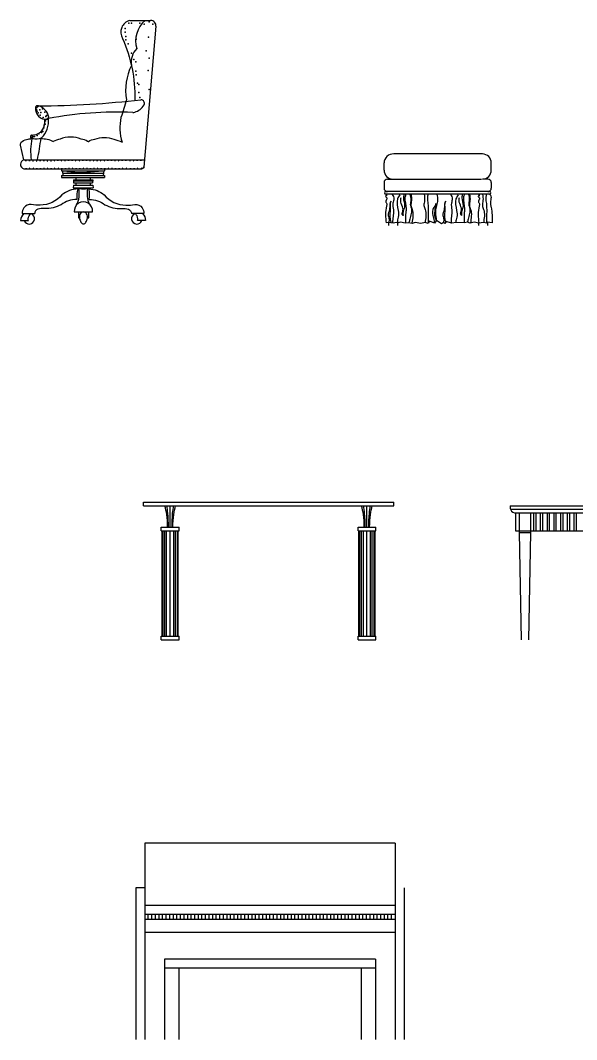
# Model space of a CAD drawing. Header units: inches. Extents: x 10 to 52.5, y 12.2 to 37.
# Drawn here: x 21.39 to 24.5, y 25.47 to 31.17 of the extents above; entities that cross this region are included whole.
import ezdxf

# ---------------------------------------------------------------- set-up
doc = ezdxf.new("R2010")
doc.units = ezdxf.units.IN
doc.header["$MEASUREMENT"] = 0
for name, color, linetype in [('02', 2, 'Continuous'), ('1', 1, 'Continuous'), ('4', 4, 'Continuous')]:
    doc.layers.add(name, color=color, linetype=linetype)

msp = doc.modelspace()

# ---------------------------------------------------------------- linework, layer by layer
at = {"layer": '02'}
for p, q in [((21.6909, 30.2722), (21.7964, 30.2746)), ((24.0179, 30.1998), (23.4369, 30.1998)), ((23.9561, 30.037), (23.9561, 30.0243)), ((22.0821, 28.4756), (23.4821, 28.4756)), ((22.0821, 28.4556), (22.0821, 28.4756)), ((23.4821, 28.4556), (23.4821, 28.4756)), ((22.0821, 28.4556), (23.4821, 28.4556)), ((22.2321, 28.3356), (22.2321, 28.4556)), ((23.3321, 28.3356), (23.3321, 28.4556)), ((24.1334, 28.4556), (25.4796, 28.4556)), ((24.1334, 28.4556), (24.1334, 28.4413)), ((24.1347, 28.4356), (25.4783, 28.4356)), ((24.1567, 28.4156), (25.4564, 28.4156)), ((24.1634, 28.4156), (24.1634, 28.3156)), ((24.1834, 28.4156), (24.1834, 28.3056)), ((24.2456, 28.4156), (24.2456, 28.3056)), ((22.1821, 28.3156), (22.1821, 28.3356)), ((22.1821, 28.3356), (22.2821, 28.3356)), ((22.1821, 28.3156), (22.2821, 28.3156)), ((22.1871, 27.7256), (22.1871, 28.3156)), ((22.1921, 27.7256), (22.1921, 28.3156)), ((22.2021, 27.7256), (22.2021, 28.3156)), ((22.2121, 27.7256), (22.2121, 28.3156)), ((22.2321, 27.7256), (22.2321, 28.3156)), ((22.2521, 27.7256), (22.2521, 28.3156)), ((22.2621, 27.7256), (22.2621, 28.3156)), ((22.2721, 27.7256), (22.2721, 28.3156)), ((22.2771, 27.7256), (22.2771, 28.3156)), ((22.2821, 28.3156), (22.2821, 28.3356)), ((23.2821, 28.3356), (23.3821, 28.3356)), ((23.2821, 28.3156), (23.2821, 28.3356)), ((23.2821, 28.3156), (23.3821, 28.3156)), ((23.2871, 27.7256), (23.2871, 28.3156)), ((23.2921, 27.7256), (23.2921, 28.3156)), ((23.3021, 27.7256), (23.3021, 28.3156)), ((23.3121, 27.7256), (23.3121, 28.3156)), ((23.3321, 27.7256), (23.3321, 28.3156)), ((23.3521, 27.7256), (23.3521, 28.3156)), ((23.3621, 27.7256), (23.3621, 28.3156)), ((23.3721, 27.7256), (23.3721, 28.3156)), ((23.3771, 27.7256), (23.3771, 28.3156)), ((23.3821, 28.3156), (23.3821, 28.3356)), ((24.1634, 28.3156), (25.4496, 28.3156)), ((24.1834, 28.3056), (24.1935, 27.7056)), ((24.1834, 28.3056), (24.2456, 28.3056)), ((24.2456, 28.3056), (24.2355, 27.7056)), ((22.1821, 27.7256), (22.2821, 27.7256)), ((22.1821, 27.7056), (22.1821, 27.7256)), ((22.2821, 27.7056), (22.2821, 27.7256)), ((23.2821, 27.7056), (23.2821, 27.7256)), ((23.2821, 27.7256), (23.3821, 27.7256)), ((23.3821, 27.7056), (23.3821, 27.7256)), ((22.1821, 27.7056), (22.2821, 27.7056)), ((23.2821, 27.7056), (23.3821, 27.7056)), ((23.4896, 26.1682), (22.0896, 26.1682)), ((22.0896, 26.1426), (23.4896, 26.1426)), ((22.1096, 26.1426), (22.1096, 26.1682)), ((22.1296, 26.1426), (22.1296, 26.1682)), ((22.1496, 26.1426), (22.1496, 26.1682)), ((22.1696, 26.1426), (22.1696, 26.1682)), ((22.1896, 26.1426), (22.1896, 26.1682)), ((22.2096, 26.1426), (22.2096, 26.1682)), ((22.2296, 26.1426), (22.2296, 26.1682)), ((22.2496, 26.1426), (22.2496, 26.1682)), ((22.2696, 26.1426), (22.2696, 26.1682)), ((22.2896, 26.1426), (22.2896, 26.1682)), ((22.3096, 26.1426), (22.3096, 26.1682)), ((22.3296, 26.1426), (22.3296, 26.1682)), ((22.3496, 26.1426), (22.3496, 26.1682)), ((22.3696, 26.1426), (22.3696, 26.1682)), ((22.3896, 26.1426), (22.3896, 26.1682)), ((22.4096, 26.1426), (22.4096, 26.1682)), ((22.4296, 26.1426), (22.4296, 26.1682)), ((22.4496, 26.1426), (22.4496, 26.1682)), ((22.4696, 26.1426), (22.4696, 26.1682)), ((22.4896, 26.1426), (22.4896, 26.1682)), ((22.5096, 26.1426), (22.5096, 26.1682)), ((22.5296, 26.1426), (22.5296, 26.1682)), ((22.5496, 26.1426), (22.5496, 26.1682)), ((22.5696, 26.1426), (22.5696, 26.1682)), ((22.5896, 26.1426), (22.5896, 26.1682)), ((22.6096, 26.1426), (22.6096, 26.1682)), ((22.6296, 26.1426), (22.6296, 26.1682)), ((22.6496, 26.1426), (22.6496, 26.1682)), ((22.6696, 26.1426), (22.6696, 26.1682)), ((22.6896, 26.1426), (22.6896, 26.1682)), ((22.7096, 26.1426), (22.7096, 26.1682)), ((22.7296, 26.1426), (22.7296, 26.1682)), ((22.7496, 26.1426), (22.7496, 26.1682)), ((22.7696, 26.1426), (22.7696, 26.1682)), ((22.7896, 26.1426), (22.7896, 26.1682)), ((22.8096, 26.1426), (22.8096, 26.1682)), ((22.8296, 26.1426), (22.8296, 26.1682)), ((22.8496, 26.1426), (22.8496, 26.1682)), ((22.8696, 26.1426), (22.8696, 26.1682)), ((22.8896, 26.1426), (22.8896, 26.1682)), ((22.9096, 26.1426), (22.9096, 26.1682)), ((22.9296, 26.1426), (22.9296, 26.1682)), ((22.9496, 26.1426), (22.9496, 26.1682)), ((22.9696, 26.1426), (22.9696, 26.1682)), ((22.9896, 26.1426), (22.9896, 26.1682)), ((23.0096, 26.1426), (23.0096, 26.1682)), ((23.0296, 26.1426), (23.0296, 26.1682)), ((23.0496, 26.1426), (23.0496, 26.1682)), ((23.0696, 26.1426), (23.0696, 26.1682)), ((23.0896, 26.1426), (23.0896, 26.1682)), ((23.1096, 26.1426), (23.1096, 26.1682)), ((23.1296, 26.1426), (23.1296, 26.1682)), ((23.1496, 26.1426), (23.1496, 26.1682)), ((23.1696, 26.1426), (23.1696, 26.1682)), ((23.1896, 26.1426), (23.1896, 26.1682)), ((23.2096, 26.1426), (23.2096, 26.1682)), ((23.2296, 26.1426), (23.2296, 26.1682)), ((23.2496, 26.1426), (23.2496, 26.1682)), ((23.2696, 26.1426), (23.2696, 26.1682)), ((23.2896, 26.1426), (23.2896, 26.1682)), ((23.3096, 26.1426), (23.3096, 26.1682)), ((23.3296, 26.1426), (23.3296, 26.1682)), ((23.3496, 26.1426), (23.3496, 26.1682)), ((23.3696, 26.1426), (23.3696, 26.1682)), ((23.3896, 26.1426), (23.3896, 26.1682)), ((23.4096, 26.1426), (23.4096, 26.1682)), ((23.4296, 26.1426), (23.4296, 26.1682)), ((23.4496, 26.1426), (23.4496, 26.1682)), ((23.4696, 26.1426), (23.4696, 26.1682))]:
    msp.add_line(p, q, dxfattribs=at)
for points in [[(22.0914, 31.1707, 0.296045), (22.0448, 31.0138, 0.232623), (22.015, 30.9191, 0.141809)], [(21.9869, 30.7277, -0.033845), (21.9567, 30.6289, 0.131322), (21.963, 30.4902, 1.025945)], [(21.7346, 30.5077, 0.178997), (21.6161, 30.5074, 0.042586), (21.5783, 30.493, -0.314063)], [(21.8096, 30.5077, -0.158346), (21.9162, 30.5074, -0.034538), (21.963, 30.4902, 0.319328)], [(21.5095, 30.5108, -0.023311), (21.5442, 30.5074, -0.106223), (21.5783, 30.493, 0.380368)], [(21.7721, 30.4921, 0.038674), (21.7695, 30.4948, 0.098877), (21.7346, 30.5077, 13.420387)], [(21.7721, 30.4921, -0.038674), (21.7747, 30.4948, -0.098877), (21.8096, 30.5077, -13.420387)]]:
    msp.add_lwpolyline(points, format="xyb", dxfattribs=at)
msp.add_lwpolyline([(24.0059, 30.0416), (24.0025, 30.0374), (23.9838, 30.0401), (23.958, 30.0365), (23.9321, 30.0423), (23.9098, 30.0365), (23.8938, 30.0419), (23.8768, 30.0383), (23.8331, 30.0414), (23.805, 30.0374), (23.7744, 30.0468), (23.7682, 30.0348), (23.761, 30.041), (23.7485, 30.0339), (23.7218, 30.0512), (23.7098, 30.0374), (23.6817, 30.0486), (23.675, 30.0352), (23.6576, 30.0414), (23.6335, 30.0348), (23.6014, 30.0414), (23.584, 30.0356), (23.5653, 30.0392), (23.5458, 30.0361), (23.519, 30.0428), (23.5057, 30.0379), (23.4981, 30.0414), (23.4785, 30.037), (23.4534, 30.0413)], dxfattribs=at)
for centre, radius, start, end in [((21.734, 30.9449), 0.6237, 262.6875, 278.9589), ((24.1636, 28.4452), 0.0304, 187.4035, 256.822)]:
    msp.add_arc(centre, radius, start, end, dxfattribs=at)
for points in [[(23.4737, 30.1966), (23.4826, 30.1738), (23.4777, 30.1481), (23.4796, 30.1115), (23.4757, 30.0442), (23.4757, 30.0382)], [(23.5153, 30.1961), (23.503, 30.1732), (23.5068, 30.1081), (23.5073, 30.0698), (23.503, 30.0426), (23.5036, 30.041)], [(23.5399, 30.1993), (23.5361, 30.179), (23.5425, 30.1332), (23.5351, 30.1055), (23.534, 30.0815), (23.534, 30.0804), (23.5329, 30.0809), (23.5308, 30.0975), (23.5335, 30.1204), (23.5212, 30.155), (23.5228, 30.1812)], [(23.5495, 30.1982), (23.5447, 30.1806), (23.5511, 30.1172), (23.5495, 30.0969), (23.5484, 30.0399)], [(23.5724, 30.1977), (23.5778, 30.1684), (23.5746, 30.1422), (23.5794, 30.1236), (23.5714, 30.0586), (23.5671, 30.0399)], [(23.5788, 30.1996), (23.5812, 30.1633), (23.5782, 30.136), (23.5849, 30.1142), (23.5836, 30.0384)], [(23.6517, 30.1996), (23.6541, 30.1633), (23.651, 30.136), (23.6577, 30.1142), (23.6565, 30.0384)], [(23.6735, 30.1978), (23.6699, 30.179), (23.6729, 30.1463), (23.6741, 30.0548), (23.6747, 30.0372)], [(23.7227, 30.1989), (23.7268, 30.1656), (23.721, 30.1351), (23.7187, 30.0609), (23.7199, 30.0523), (23.7164, 30.0598), (23.7118, 30.096), (23.717, 30.1408), (23.7176, 30.1472), (23.7164, 30.1426), (23.7049, 30.123), (23.6997, 30.0793), (23.7083, 30.0506), (23.7083, 30.0396)], [(23.8004, 30.1966), (23.8094, 30.1738), (23.8044, 30.1481), (23.8064, 30.1115), (23.8024, 30.0442), (23.8024, 30.0382)], [(23.8421, 30.1961), (23.8298, 30.1732), (23.8335, 30.1081), (23.8341, 30.0698), (23.8298, 30.0426), (23.8303, 30.041)], [(23.8666, 30.1993), (23.8629, 30.179), (23.8693, 30.1332), (23.8618, 30.1055), (23.8607, 30.0815), (23.8607, 30.0804), (23.8597, 30.0809), (23.8575, 30.0975), (23.8602, 30.1204), (23.8479, 30.155), (23.8495, 30.1812)], [(23.8762, 30.1982), (23.8714, 30.1806), (23.8778, 30.1172), (23.8762, 30.0969), (23.8751, 30.0399)], [(23.8992, 30.1977), (23.9045, 30.1684), (23.9013, 30.1422), (23.9061, 30.1236), (23.8981, 30.0586), (23.8938, 30.0399)], [(23.9055, 30.1996), (23.908, 30.1633), (23.9049, 30.136), (23.9116, 30.1142), (23.9104, 30.0384)], [(23.9559, 30.1984), (23.9596, 30.1899), (23.9541, 30.1881), (23.9608, 30.1784), (23.9584, 30.1651), (23.9553, 30.1542), (23.9596, 30.1493), (23.9596, 30.1342), (23.9572, 30.0384)], [(23.9784, 30.1996), (23.9808, 30.1633), (23.9778, 30.136), (23.9845, 30.1142), (23.9833, 30.0384)], [(24.0002, 30.1978), (23.9966, 30.179), (23.9996, 30.1463), (24.0009, 30.0548), (24.0015, 30.0372)], [(23.468, 30.0402), (23.4634, 30.0578), (23.4634, 30.1212), (23.4646, 30.1528), (23.4651, 30.1545), (23.4676, 30.1601), (23.4625, 30.152), (23.46, 30.1359), (23.4578, 30.1132), (23.4515, 30.0798), (23.4561, 30.0595), (23.4538, 30.0408)], [(23.7736, 30.0402), (23.7691, 30.0578), (23.7691, 30.1212), (23.7702, 30.1528), (23.7708, 30.1545), (23.7732, 30.1601), (23.7681, 30.152), (23.7657, 30.1359), (23.7634, 30.1132), (23.7572, 30.0798), (23.7617, 30.0595), (23.7594, 30.0408)], [(22.2171, 28.3356), (22.2126, 28.407), (22.2021, 28.4556)], [(22.2221, 28.3356), (22.2187, 28.4133), (22.2133, 28.4556)], [(22.2421, 28.3356), (22.2456, 28.4133), (22.251, 28.4556)], [(22.2471, 28.3356), (22.2517, 28.407), (22.2621, 28.4556)], [(23.3171, 28.3356), (23.3126, 28.407), (23.3021, 28.4556)], [(23.3221, 28.3356), (23.3187, 28.4133), (23.3133, 28.4556)], [(23.3421, 28.3356), (23.3456, 28.4133), (23.351, 28.4556)], [(23.3471, 28.3356), (23.3517, 28.407), (23.3621, 28.4556)]]:
    msp.add_spline(points, degree=3, dxfattribs=at)
for p in [(22.0011, 31.1565), (22.0148, 31.1565), (22.063, 31.1565), (22.0871, 31.1496), (22.1147, 31.1633), (22.1353, 31.1496), (21.9804, 31.1255), (21.9804, 31.1049), (21.9839, 31.0808), (21.9839, 31.0637), (21.9976, 31.0396), (22.0424, 31.0671), (22.1112, 31.0774), (22.0148, 30.988), (22.0975, 31.0018), (22.0286, 30.9536), (22.0389, 30.9399), (22.1147, 30.9605), (22.0389, 30.8883), (22.0424, 30.8677), (22.1078, 30.8918), (22.0493, 30.8196), (22.0561, 30.8127), (22.0561, 30.768), (22.1147, 30.7852), (21.492, 30.6896), (22.063, 30.7405), (21.4835, 30.6736), (21.4856, 30.6843), (21.4878, 30.663), (21.4941, 30.6535), (21.5037, 30.6715), (21.5048, 30.6418), (21.5079, 30.6556), (21.5186, 30.6768), (21.5218, 30.6291), (21.5303, 30.6588), (21.5356, 30.6333), (21.5409, 30.6386), (21.5249, 30.5712), (21.5281, 30.585), (21.5324, 30.5909), (21.5345, 30.61), (21.5462, 30.6227), (21.457, 30.5181), (21.4591, 30.5287), (21.4633, 30.5224), (21.474, 30.5224), (21.4888, 30.5266), (21.4973, 30.5362), (21.5122, 30.5436), (21.5186, 30.5606), (21.5196, 30.5499), (21.4644, 30.5118)]:
    msp.add_point(p, dxfattribs=at)
at = {"layer": '1'}
for p, q in [((24.2658, 28.3156), (24.2658, 28.4156)), ((24.2783, 28.3156), (24.2783, 28.4156)), ((24.3033, 28.3156), (24.3033, 28.4156)), ((24.3158, 28.3156), (24.3158, 28.4156)), ((24.3408, 28.3156), (24.3408, 28.4156)), ((24.3533, 28.3156), (24.3533, 28.4156)), ((24.3783, 28.3156), (24.3783, 28.4156)), ((24.3908, 28.3156), (24.3908, 28.4156)), ((24.4158, 28.3156), (24.4158, 28.4156)), ((24.4283, 28.3156), (24.4283, 28.4156)), ((24.4533, 28.3156), (24.4533, 28.4156)), ((24.4658, 28.3156), (24.4658, 28.4156)), ((24.4908, 28.3156), (24.4908, 28.4156)), ((24.5033, 28.3156), (24.5033, 28.4156))]:
    msp.add_line(p, q, dxfattribs=at)
at = {"layer": '4'}
for p, q in [((22.0061, 31.1717), (22.1225, 31.1717)), ((22.1524, 31.1391), (22.0842, 30.3508)), ((23.9774, 30.4243), (23.482, 30.4241)), ((21.4145, 30.3917), (22.0877, 30.3917)), ((21.6258, 30.3451), (21.6247, 30.3292)), ((21.8658, 30.3451), (21.8647, 30.3292)), ((23.4274, 30.3337), (23.4274, 30.3738)), ((24.0274, 30.3337), (24.0274, 30.3738)), ((21.4139, 30.3417), (22.0742, 30.3417)), ((21.6247, 30.3292), (21.8647, 30.3292)), ((21.6247, 30.3042), (21.8647, 30.3042)), ((21.6247, 30.3042), (21.6247, 30.2917)), ((21.6247, 30.2917), (21.8647, 30.2917)), ((21.6294, 30.3292), (21.6294, 30.3167)), ((21.6294, 30.3167), (21.86, 30.3167)), ((21.6314, 30.3167), (21.6314, 30.3042)), ((21.7046, 30.2917), (21.7046, 30.2792)), ((21.7848, 30.2917), (21.7848, 30.2792)), ((21.86, 30.3292), (21.8579, 30.3042)), ((21.8647, 30.3042), (21.8647, 30.2917)), ((21.6909, 30.2499), (21.6896, 30.2342)), ((21.6896, 30.2342), (21.8004, 30.2342)), ((21.6909, 30.2792), (21.7991, 30.2792)), ((21.6909, 30.2792), (21.6921, 30.2624)), ((21.6909, 30.2499), (21.7985, 30.2499)), ((21.6921, 30.2624), (21.7972, 30.2624)), ((21.7042, 30.2624), (21.7042, 30.2499)), ((21.7851, 30.2624), (21.7851, 30.2499)), ((21.7991, 30.2792), (21.7972, 30.2624)), ((21.7985, 30.2499), (21.8004, 30.2342)), ((23.4274, 30.2637), (23.4274, 30.2334)), ((23.4474, 30.2837), (23.973, 30.2837)), ((24.0074, 30.2837), (23.9774, 30.2837)), ((24.0274, 30.2637), (24.0274, 30.2334)), ((24.0179, 30.2134), (23.4369, 30.2134)), ((21.4039, 30.0909), (21.4747, 30.0917)), ((21.6958, 30.0999), (21.7974, 30.1009)), ((21.7195, 30.0998), (21.7195, 30.0676)), ((21.7195, 30.0676), (21.724, 30.0676)), ((21.7696, 30.0676), (21.7763, 30.0676)), ((21.7763, 30.0676), (21.7763, 30.1007)), ((22.0854, 30.0909), (22.0147, 30.0917)), ((23.4526, 30.0414), (23.4526, 30.0243)), ((23.5026, 30.0393), (23.5026, 30.0243)), ((24.0061, 30.0419), (24.0061, 30.0243)), ((23.4896, 26.5682), (22.0896, 26.5682)), ((22.0896, 26.5682), (22.0896, 25.4682)), ((23.4896, 26.5682), (23.4896, 25.4682)), ((22.0896, 26.3182), (22.0396, 26.3182)), ((22.0396, 26.3182), (22.0396, 25.4682)), ((23.5396, 26.3182), (23.5396, 25.4682)), ((23.4896, 26.2182), (22.0896, 26.2182)), ((23.4896, 26.0682), (22.0896, 26.0682)), ((22.1994, 25.9182), (22.1994, 25.4682)), ((23.3799, 25.9182), (22.1994, 25.9182)), ((23.3799, 25.9182), (23.3799, 25.4682)), ((23.3799, 25.8682), (22.1994, 25.8682)), ((22.2794, 25.8682), (22.2794, 25.4682)), ((23.2999, 25.8682), (23.2999, 25.4682))]:
    msp.add_line(p, q, dxfattribs=at)
for points in [[(22.0061, 31.1717, 0.498458), (21.9655, 31.0705, -0.10827), (22.0343, 30.7276, -4.218479)], [(21.5294, 30.6187, -0.213355), (21.504, 30.5437, -0.147176), (21.4535, 30.528, 0.726024), (21.4613, 30.51, 0.128758), (21.5128, 30.5145, 0.705139)], [(21.4141, 30.3917), (21.3952, 30.4743, -0.238588), (21.4033, 30.4948, -0.098877), (21.4381, 30.5077, -13.676751)], [(21.4381, 30.5077, -0.013186), (21.4577, 30.5099, -0.106223)], [(21.7158, 30.229, 0.160606), (21.6266, 30.195, -0.224882), (21.5049, 30.1384, -0.103942), (21.4552, 30.1418, 0.260147), (21.4142, 30.1226)], [(21.7769, 30.229, -0.166052), (21.8628, 30.195, 0.224882), (21.9845, 30.1384, 0.103942), (22.0342, 30.1418, -0.260147), (22.0752, 30.1226)], [(21.4142, 30.1226, 0.153658), (21.4039, 30.0909, -5.128963)], [(21.491, 30.1153, 0.307394), (21.4745, 30.0909, 0.93803)], [(21.71, 30.17, 0.161938), (21.6224, 30.1404, -0.138005), (21.5293, 30.1193, 0.101439), (21.491, 30.1153)], [(21.7794, 30.17, -0.161938), (21.8669, 30.1404, 0.138005), (21.9601, 30.1193, -0.101439), (21.9984, 30.1153)], [(21.9984, 30.1153, -0.307394), (22.0149, 30.0909, -0.93803)], [(22.0752, 30.1226, -0.153658), (22.0854, 30.0909, 5.128963)], [(21.4126, 30.091, 0.20259), (21.3958, 30.0517), (21.4405, 30.0513, -0.205526), (21.4381, 30.0621, -0.157354), (21.4522, 30.0903, -0.118714)], [(21.7364, 30.0975, 0.107079), (21.7286, 30.0899, 0.100362), (21.7247, 30.0796, 0.064857), (21.7241, 30.0662, 0.066348), (21.7277, 30.0529, 0.080335), (21.7325, 30.0425, 0.107079), (21.7404, 30.035, 0.173938), (21.7467, 30.0327, 0.138732), (21.7548, 30.035, 0.120567), (21.7609, 30.0425, 0.080335), (21.7657, 30.0529, 0.066348), (21.7693, 30.0662, 0.094744), (21.7696, 30.076, 0.148467), (21.7648, 30.0899, 0.107079), (21.757, 30.0975, 0.224841), (21.7365, 30.0975)], [(22.0768, 30.091, -0.20259), (22.0936, 30.0517), (22.0489, 30.0513, 0.205526), (22.0512, 30.0621, 0.157354), (22.0371, 30.0903, 0.118714)]]:
    msp.add_lwpolyline(points, format="xyb", dxfattribs=at)
for points in [[(21.3951, 30.368), (21.3981, 30.3681), (21.3981, 30.3691), (21.3951, 30.369)], [(21.4245, 30.3877), (21.4245, 30.3847), (21.4255, 30.3847), (21.4255, 30.3877)], [(21.4258, 30.3451), (21.4258, 30.342), (21.4268, 30.342), (21.4268, 30.3451)], [(21.4445, 30.3877), (21.4445, 30.3847), (21.4455, 30.3847), (21.4455, 30.3877)], [(21.4458, 30.3451), (21.4458, 30.342), (21.4468, 30.342), (21.4468, 30.3451)], [(21.4645, 30.3877), (21.4645, 30.3847), (21.4655, 30.3847), (21.4655, 30.3877)], [(21.4658, 30.3451), (21.4658, 30.342), (21.4668, 30.342), (21.4668, 30.3451)], [(21.4845, 30.3877), (21.4845, 30.3847), (21.4855, 30.3847), (21.4855, 30.3877)], [(21.4858, 30.3451), (21.4858, 30.342), (21.4868, 30.342), (21.4868, 30.3451)], [(21.5045, 30.3877), (21.5045, 30.3847), (21.5055, 30.3847), (21.5055, 30.3877)], [(21.5058, 30.3451), (21.5058, 30.342), (21.5068, 30.342), (21.5068, 30.3451)], [(21.5245, 30.3877), (21.5245, 30.3847), (21.5255, 30.3847), (21.5255, 30.3877)], [(21.5258, 30.3451), (21.5258, 30.342), (21.5268, 30.342), (21.5268, 30.3451)], [(21.5445, 30.3877), (21.5445, 30.3847), (21.5455, 30.3847), (21.5455, 30.3877)], [(21.5458, 30.3451), (21.5458, 30.342), (21.5468, 30.342), (21.5468, 30.3451)], [(21.5645, 30.3877), (21.5645, 30.3847), (21.5655, 30.3847), (21.5655, 30.3877)], [(21.5658, 30.3451), (21.5658, 30.342), (21.5668, 30.342), (21.5668, 30.3451)], [(21.5831, 30.3885), (21.5831, 30.3854), (21.5841, 30.3854), (21.5841, 30.3885)], [(21.5858, 30.3451), (21.5858, 30.342), (21.5868, 30.342), (21.5868, 30.3451)], [(21.6031, 30.3885), (21.6031, 30.3854), (21.6041, 30.3854), (21.6041, 30.3885)], [(21.6058, 30.3451), (21.6058, 30.342), (21.6068, 30.342), (21.6068, 30.3451)], [(21.6231, 30.3885), (21.6231, 30.3854), (21.6241, 30.3854), (21.6241, 30.3885)], [(21.6258, 30.3451), (21.6258, 30.342), (21.6268, 30.342), (21.6268, 30.3451)], [(21.6431, 30.3885), (21.6431, 30.3854), (21.6441, 30.3854), (21.6441, 30.3885)], [(21.6458, 30.3451), (21.6458, 30.342), (21.6468, 30.342), (21.6468, 30.3451)], [(21.6631, 30.3885), (21.6631, 30.3854), (21.6641, 30.3854), (21.6641, 30.3885)], [(21.6658, 30.3451), (21.6658, 30.342), (21.6668, 30.342), (21.6668, 30.3451)], [(21.6831, 30.3885), (21.6831, 30.3854), (21.6841, 30.3854), (21.6841, 30.3885)], [(21.6858, 30.3451), (21.6858, 30.342), (21.6868, 30.342), (21.6868, 30.3451)], [(21.7031, 30.3885), (21.7031, 30.3854), (21.7041, 30.3854), (21.7041, 30.3885)], [(21.7058, 30.3451), (21.7058, 30.342), (21.7068, 30.342), (21.7068, 30.3451)], [(21.7231, 30.3885), (21.7231, 30.3854), (21.7241, 30.3854), (21.7241, 30.3885)], [(21.7258, 30.3451), (21.7258, 30.342), (21.7268, 30.342), (21.7268, 30.3451)], [(21.7431, 30.3885), (21.7431, 30.3854), (21.7441, 30.3854), (21.7441, 30.3885)], [(21.7458, 30.3451), (21.7458, 30.342), (21.7468, 30.342), (21.7468, 30.3451)], [(21.7631, 30.3885), (21.7631, 30.3854), (21.7641, 30.3854), (21.7641, 30.3885)], [(21.7658, 30.3451), (21.7658, 30.342), (21.7668, 30.342), (21.7668, 30.3451)], [(21.7831, 30.3885), (21.7831, 30.3854), (21.7841, 30.3854), (21.7841, 30.3885)], [(21.7858, 30.3451), (21.7858, 30.342), (21.7868, 30.342), (21.7868, 30.3451)], [(21.8031, 30.3885), (21.8031, 30.3854), (21.8041, 30.3854), (21.8041, 30.3885)], [(21.8058, 30.3451), (21.8058, 30.342), (21.8068, 30.342), (21.8068, 30.3451)], [(21.8231, 30.3875), (21.8231, 30.3844), (21.8241, 30.3844), (21.8241, 30.3875)], [(21.8258, 30.3441), (21.8258, 30.341), (21.8268, 30.341), (21.8268, 30.3441)], [(21.8431, 30.3885), (21.8431, 30.3854), (21.8441, 30.3854), (21.8441, 30.3885)], [(21.8458, 30.3451), (21.8458, 30.342), (21.8468, 30.342), (21.8468, 30.3451)], [(21.8631, 30.3885), (21.8631, 30.3854), (21.8641, 30.3854), (21.8641, 30.3885)], [(21.8658, 30.3451), (21.8658, 30.342), (21.8668, 30.342), (21.8668, 30.3451)], [(21.8831, 30.3885), (21.8831, 30.3854), (21.8841, 30.3854), (21.8841, 30.3885)], [(21.8858, 30.3451), (21.8858, 30.342), (21.8868, 30.342), (21.8868, 30.3451)], [(21.9031, 30.3885), (21.9031, 30.3854), (21.9041, 30.3854), (21.9041, 30.3885)], [(21.9058, 30.3451), (21.9058, 30.342), (21.9068, 30.342), (21.9068, 30.3451)], [(21.9231, 30.3885), (21.9231, 30.3854), (21.9241, 30.3854), (21.9241, 30.3885)], [(21.9258, 30.3451), (21.9258, 30.342), (21.9268, 30.342), (21.9268, 30.3451)], [(21.9431, 30.3885), (21.9431, 30.3854), (21.9441, 30.3854), (21.9441, 30.3885)], [(21.9458, 30.3451), (21.9458, 30.342), (21.9468, 30.342), (21.9468, 30.3451)], [(21.9631, 30.3885), (21.9631, 30.3854), (21.9641, 30.3854), (21.9641, 30.3885)], [(21.9658, 30.3451), (21.9658, 30.342), (21.9668, 30.342), (21.9668, 30.3451)], [(21.9831, 30.3885), (21.9831, 30.3854), (21.9841, 30.3854), (21.9841, 30.3885)], [(21.9858, 30.3451), (21.9858, 30.342), (21.9868, 30.342), (21.9868, 30.3451)], [(22.007, 30.3885), (22.007, 30.3854), (22.008, 30.3854), (22.008, 30.3885)], [(22.0097, 30.3451), (22.0097, 30.342), (22.0108, 30.342), (22.0108, 30.3451)], [(22.027, 30.3885), (22.027, 30.3854), (22.028, 30.3854), (22.028, 30.3885)], [(22.0297, 30.3451), (22.0297, 30.342), (22.0308, 30.342), (22.0308, 30.3451)], [(22.047, 30.3885), (22.047, 30.3854), (22.048, 30.3854), (22.048, 30.3885)], [(22.0497, 30.3451), (22.0497, 30.342), (22.0508, 30.342), (22.0508, 30.3451)], [(22.067, 30.3885), (22.067, 30.3854), (22.068, 30.3854), (22.068, 30.3885)], [(22.0697, 30.3451), (22.0697, 30.342), (22.0708, 30.342), (22.0708, 30.3451)]]:
    msp.add_lwpolyline(points, close=True, dxfattribs=at)
for points in [[(23.4526, 30.0414), (23.4389, 30.0384)], [(24.0322, 30.0387), (24.0061, 30.0419)]]:
    msp.add_lwpolyline(points, dxfattribs=at)
for centre, radius, start, end in [((22.1225, 31.1417), 0.03, 355.0514, 90), ((22.3042, 30.7789), 0.3214, 154.136, 189.1681), ((21.4904, 30.6832), 0.011, 63.7739, 172.9653), ((21.4546, 36.2069), 5.5139, 270.4223, 276.3897), ((21.4705, 30.6112), 0.0855, 13.3225, 73.2071), ((22.0071, 30.7461), 0.0921, 287.2432, 328.9618), ((22.068, 30.7072), 0.02, 334.5941, 89.0993), ((21.5373, 30.6766), 0.0584, 172.1631, 278.0078), ((21.5441, 30.6286), 0.01, 278.0078, 13.3225), ((21.9286, 28.6619), 1.9964, 87.3144, 100.8787), ((22.0251, 30.6759), 0.02, 261.7169, 297.8091), ((21.4168, 30.6093), 0.1349, 315.3702, 5.2135), ((21.8607, 30.4387), 0.4092, 169.9194, 186.5949), ((20.2486, 30.6631), 1.27, 347.6618, 353.2374), ((23.4782, 30.3735), 0.0507, 85.7153, 179.6566), ((23.9767, 30.3735), 0.0507, 0.3434, 89.171), ((21.42, 30.3666), 0.0257, 102.4218, 256.34), ((22.0742, 30.3517), 0.01, 270, 355.0514), ((23.4774, 30.3337), 0.05, 180, 270), ((23.9774, 30.3337), 0.05, 270, 0), ((21.747, 30.4215), 0.1928, 256.291, 283.709), ((21.5806, 30.203), 0.143, 333.276, 11.0877), ((21.8489, 30.186), 0.1399, 162.1097, 186.5722), ((21.9079, 30.2024), 0.1409, 168.6893, 204.6191), ((21.6427, 30.1938), 0.1388, 350.1317, 14.6915), ((23.4474, 30.2637), 0.02, 90, 180), ((23.4474, 30.2334), 0.02, 180, 270), ((24.0074, 30.2637), 0.02, 0, 90), ((24.0074, 30.2334), 0.02, 270, 0), ((23.4369, 30.2066), 0.00679, 90, 270), ((24.0179, 30.2066), 0.00679, 270, 90), ((21.7466, 30.105), 0.051, 355.3913, 185.6979), ((21.4438, 30.0616), 0.0296, 199.8495, 65.9643), ((22.0456, 30.0616), 0.0296, 114.0357, 340.1505)]:
    msp.add_arc(centre, radius, start, end, dxfattribs=at)
for points in [[(23.4369, 30.1998), (23.4414, 30.1899), (23.4359, 30.1881), (23.4426, 30.1784), (23.4402, 30.1651), (23.4371, 30.1542), (23.4414, 30.1493), (23.4414, 30.1342), (23.4389, 30.0384)], [(24.0179, 30.1998), (24.025, 30.1878), (24.0256, 30.1747), (24.023, 30.144), (24.0263, 30.1263), (24.0322, 30.0387)]]:
    msp.add_spline(points, degree=3, dxfattribs=at)
msp.add_point((22.0841, 30.3478), dxfattribs=at)

doc.saveas('drawing.dxf')
